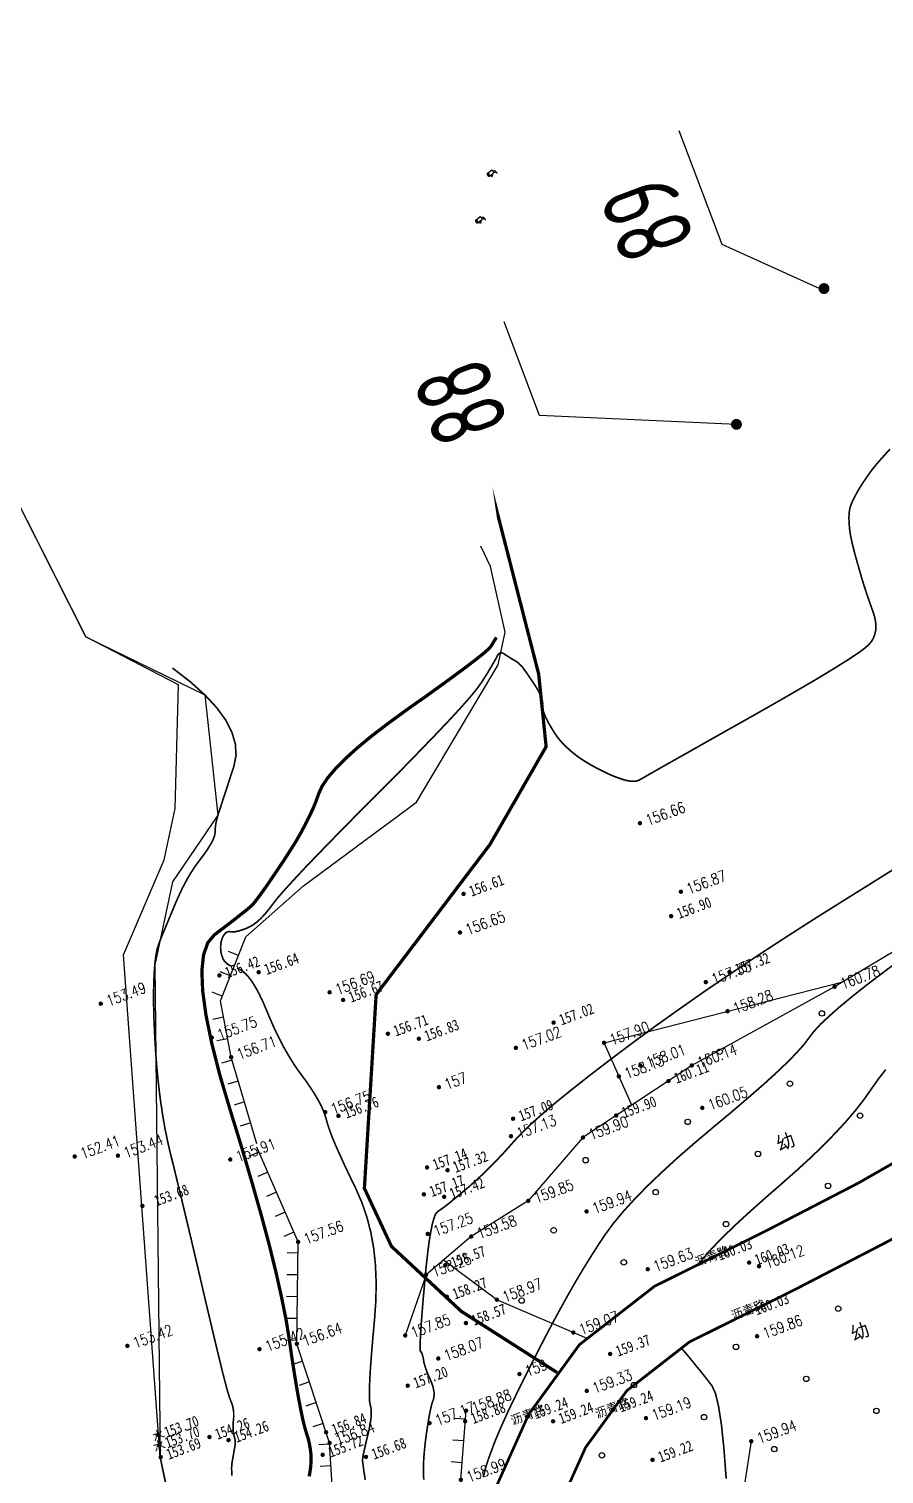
# Model space of a CAD drawing. Header units: millimetres. Extents: x -1471591 to 944464, y -468930 to 547002.
# Drawn here: x 452834 to 531241, y 183835 to 316274 of the extents above; entities that cross this region are included whole.
import ezdxf
from ezdxf.enums import TextEntityAlignment as Align

# ---------------------------------------------------------------- set-up
doc = ezdxf.new("R2010")
doc.units = ezdxf.units.MM
doc.header["$LTSCALE"] = 10
doc.linetypes.add('X3', pattern=[5, 4, -1])
for name, color, linetype in [('COMPONENT', 4, 'Continuous'), ('DGX', 252, 'Continuous'), ('DLSS', 252, 'Continuous'), ('DMTZ', 252, 'Continuous'), ('GCD', 252, 'Continuous'), ('SXSS', 8, 'Continuous'), ('ZBTZ', 252, 'Continuous'), ('坐标', 3, 'Continuous')]:
    doc.layers.add(name, color=color, linetype=linetype)
doc.styles.get("Standard").update_dxf_attribs({"font": 'simplex.shx', "width": 0.8, "bigfont": 'hztxt.shx'})
doc.styles.add('宋体', font='', dxfattribs={"height": 1.25, "bigfont": 'hztxt.shx'})
doc.styles.add('新汇字高7', font='tssdeng.shx', dxfattribs={"width": 0.7, "height": 1.25, "bigfont": 'hztxt.shx'})
doc.styles.get('宋体').set_extended_font_data('SimSun')
doc.linetypes.add('1161', pattern='A,0,[149,AAA.SHX,S=0.15,R=0,X=0,Y=0],-1.6', length=1.6)
doc.linetypes.add('X33', pattern='A,2,[150,symbolx.shx,S=1,R=0,X=0,Y=1],1e-11', length=2)
doc.linetypes.add('X34', pattern='A,2,[150,symbolx.shx,S=1,R=0,X=0,Y=0],1e-11', length=2)

# ---------------------------------------------------------------- blocks, each defined once
blk = doc.blocks.new('gc170')
at = {"linetype": 'Continuous'}
blk.add_circle((0, 0), 0.5, dxfattribs=at)
blk = doc.blocks.new('gcbj0612')
for p, q in [((-0.75, 0.26), (0.16, 0.53)), ((-0.57, -0.34), (0.34, -0.07))]:
    blk.add_line(p, q)
at = {"flags": 128}
for points in [[(-0.73, 0.26), (-0.77, 0.25), (-0.79, 0.23), (-0.81, 0.19), (-0.83, 0.15), (-0.84, 0.1), (-0.84, 0.05), (-0.84, -0.01), (-0.83, -0.07), (-0.81, -0.12), (-0.79, -0.18), (-0.77, -0.23), (-0.74, -0.27), (-0.7, -0.3), (-0.67, -0.33), (-0.63, -0.34), (-0.6, -0.34), (-0.57, -0.34), (-0.54, -0.32), (-0.51, -0.29), (-0.49, -0.25), (-0.48, -0.2), (-0.47, -0.15), (-0.47, -0.1), (-0.48, -0.04), (-0.49, 0.02), (-0.51, 0.07), (-0.54, 0.13), (-0.56, 0.17), (-0.6, 0.21), (-0.63, 0.24), (-0.67, 0.26), (-0.7, 0.27)], [(-0.71, 0.18), (-0.72, 0.17), (-0.75, 0.12), (-0.75, 0.04), (-0.74, -0.06), (-0.7, -0.15), (-0.66, -0.22), (-0.62, -0.25), (-0.6, -0.26), (-0.59, -0.24), (-0.57, -0.2), (-0.56, -0.12), (-0.58, -0.02), (-0.61, 0.08), (-0.66, 0.14), (-0.7, 0.17)]]:
    blk.add_lwpolyline(points, close=True, dxfattribs=at)
blk.add_lwpolyline([(0.3, -0.08), (0.33, -0.07), (0.36, -0.05), (0.38, -0.02), (0.4, 0.02), (0.41, 0.07), (0.42, 0.12), (0.41, 0.18), (0.41, 0.23), (0.39, 0.29), (0.37, 0.35), (0.35, 0.4), (0.32, 0.44), (0.28, 0.48), (0.25, 0.51), (0.21, 0.52), (0.18, 0.53), (0.15, 0.52)], dxfattribs=at)
at = {"extrusion": (0, 0, -1), "flags": 128}
blk.add_lwpolyline([(-0.4, 0.25), (-0.51, 0.28), (-0.61, 0.29), (-0.69, 0.27), (-0.77, 0.2), (-0.81, 0.09), (-0.82, -0.01), (-0.8, -0.06), (-0.76, -0.08), (-0.7, -0.09), (-0.64, -0.09), (-0.59, -0.07), (-0.57, -0.04), (-0.59, -0.01), (-0.63, 0.02), (-0.69, 0.03), (-0.75, 0.03), (-0.79, 0.02), (-0.84, -0.01), (-0.89, -0.1), (-0.91, -0.19), (-0.9, -0.29), (-0.87, -0.38)], dxfattribs=at)
blk.add_lwpolyline([(-0.09, -0.2), (-0.22, -0.54), (0.05, -0.54)], close=True)
blk = doc.blocks.new('GC200')
at = {"layer": 'GCD', "const_width": 0.2, "flags": 128}
blk.add_lwpolyline([(-0.1, 0, 1), (0.1, 0, 1)], format="xyb", close=True, dxfattribs=at)
blk = doc.blocks.new('地形')
at = {"color": 0}
for p, q in [((95.49, 225.96, 152.25), (97.73, 205.81, 152.25)), ((97.73, 205.81, 152.25), (106.08, 197.01, 152.25)), ((106.08, 197.01, 152.25), (103.35, 186.25, 152.25)), ((103.35, 186.25, 152.25), (97.31, 181.98, 152.25)), ((97.31, 181.98, 152.25), (93.12, 175.44, 152.25)), ((93.12, 175.44, 152.25), (77.78, 133.01, 152.25)), ((77.78, 133.01, 152.25), (73.46, 104.89, 152.25))]:
    blk.add_line(p, q, dxfattribs=at)
at = {"color": 0, "linetype": 'Continuous', "flags": 128}
for points, const_width in [([(99.68, 122.61), (99.89, 123.23), (100.12, 123.85), (100.39, 124.49), (100.7, 125.14), (101.03, 125.8), (101.37, 126.44), (101.69, 127.01), (101.97, 127.51), (102.23, 127.95), (102.46, 128.33), (102.67, 128.64), (102.84, 128.89), (103, 129.07), (103.12, 129.23), (103.23, 129.42), (103.32, 129.62), (103.39, 129.84), (103.43, 130.09), (103.46, 130.35), (103.47, 130.64), (103.46, 130.95), (103.44, 131.25), (103.42, 131.54), (103.42, 131.81), (103.42, 132.07), (103.43, 132.3), (103.45, 132.52), (103.47, 132.72), (103.51, 132.89), (103.54, 133.06), (103.56, 133.2), (103.57, 133.33), (103.58, 133.44), (103.58, 133.53), (103.56, 133.61), (103.55, 133.67), (103.52, 133.72), (103.53, 133.84), (103.63, 134.13), (103.82, 134.59), (104.09, 135.22), (104.45, 136.02), (104.9, 136.99), (105.43, 138.12), (106.06, 139.43), (106.69, 140.74), (107.27, 141.88), (107.78, 142.85), (108.24, 143.65), (108.63, 144.28), (108.97, 144.74), (109.24, 145.04), (109.46, 145.16), (109.67, 145.21), (109.94, 145.28), (110.26, 145.37), (110.65, 145.49), (111.09, 145.64), (111.58, 145.81), (112.14, 146), (112.75, 146.22), (113.4, 146.46), (114.06, 146.72), (114.74, 147.01), (115.43, 147.32), (116.14, 147.65), (116.87, 148), (117.6, 148.38), (118.36, 148.78), (119.23, 149.21), (120.31, 149.68), (121.62, 150.19), (123.14, 150.74), (124.88, 151.32), (126.84, 151.95), (129.01, 152.61), (131.41, 153.32), (133.95, 154.04), (136.6, 154.75), (139.34, 155.46), (142.17, 156.15), (145.1, 156.84), (148.13, 157.52), (151.25, 158.19), (154.47, 158.85), (157.53, 159.47), (160.18, 160.01)], 0.15), ([(104.17, 200.34), (105.24, 198.62), (106.08, 197.01), (106.69, 195.53), (107.07, 194.17), (107.21, 192.92), (107.13, 191.8), (106.82, 190.79), (106.27, 189.91), (105.64, 189.13), (105.09, 188.43), (104.6, 187.82), (104.18, 187.3), (103.84, 186.87), (103.56, 186.52), (103.35, 186.25), (103.22, 186.08), (103.12, 185.94), (103.03, 185.8), (102.93, 185.66), (102.85, 185.51), (102.77, 185.35), (102.69, 185.2), (102.62, 185.03), (102.55, 184.87), (102.46, 184.69), (102.32, 184.5), (102.13, 184.3), (101.9, 184.08), (101.62, 183.86), (101.3, 183.61), (100.93, 183.36), (100.51, 183.09), (100.07, 182.81), (99.63, 182.51), (99.2, 182.19), (98.77, 181.85), (98.35, 181.49), (97.93, 181.11), (97.52, 180.71), (97.11, 180.3), (96.71, 179.88), (96.32, 179.46), (95.94, 179.06), (95.57, 178.66), (95.21, 178.28), (94.86, 177.9), (94.52, 177.53), (94.19, 177.17), (93.85, 176.74), (93.49, 176.16), (93.12, 175.44), (92.72, 174.56), (92.3, 173.54), (91.85, 172.37), (91.39, 171.06), (90.91, 169.59), (90.44, 168.08), (90.01, 166.6), (89.63, 165.17), (89.29, 163.78), (89, 162.43), (88.75, 161.13), (88.55, 159.87), (88.39, 158.64), (88.25, 157.38), (88.08, 156), (87.9, 154.49), (87.7, 152.86), (87.48, 151.1), (87.24, 149.22), (86.98, 147.22), (86.7, 145.09), (86.44, 143.02), (86.21, 141.21), (86.02, 139.64), (85.86, 138.33), (85.75, 137.26), (85.67, 136.44), (85.64, 135.87), (85.64, 135.55), (85.65, 135.36), (85.64, 135.15), (85.62, 134.95), (85.58, 134.74), (85.53, 134.52), (85.45, 134.3), (85.37, 134.08), (85.26, 133.85), (85.15, 133.62), (85.06, 133.41), (84.98, 133.21), (84.92, 133.03), (84.87, 132.86), (84.83, 132.7), (84.81, 132.56), (84.8, 132.43), (84.79, 132.31), (84.78, 132.2), (84.76, 132.08), (84.73, 131.97), (84.69, 131.87), (84.66, 131.76), (84.61, 131.66), (84.56, 131.57), (84.49, 131.46), (84.42, 131.34), (84.33, 131.19), (84.23, 131.02), (84.12, 130.83), (83.99, 130.62), (83.86, 130.38), (83.71, 130.13), (83.54, 129.74), (83.34, 129.11)], 0.15), ([(132.96, 192.57), (132.92, 192.54), (132.87, 192.49), (132.8, 192.44), (132.72, 192.37), (132.61, 192.29), (132.5, 192.19), (132.36, 192.09), (132.21, 191.97), (131.93, 191.83), (131.4, 191.62), (130.61, 191.36), (129.59, 191.05), (128.31, 190.68), (126.78, 190.25), (125.01, 189.77), (122.98, 189.24), (120.94, 188.67), (119.12, 188.12), (117.5, 187.56), (116.11, 187.01), (114.93, 186.46), (113.96, 185.92), (113.21, 185.38), (112.67, 184.84), (112.22, 184.3), (111.71, 183.75), (111.14, 183.19), (110.52, 182.62), (109.85, 182.03), (109.12, 181.43), (108.33, 180.83), (107.5, 180.21), (106.67, 179.62), (105.94, 179.1), (105.29, 178.64), (104.73, 178.26), (104.26, 177.95), (103.87, 177.7), (103.58, 177.53), (103.37, 177.42), (103.16, 177.34), (102.86, 177.23), (102.47, 177.1), (101.99, 176.95), (101.43, 176.77), (100.78, 176.57), (100.04, 176.35), (99.21, 176.1), (98.38, 175.63), (97.63, 174.73), (96.97, 173.41), (96.39, 171.65), (95.9, 169.48), (95.49, 166.87), (95.16, 163.84), (94.92, 160.38), (94.71, 156.84), (94.47, 153.54), (94.22, 150.49), (93.95, 147.69), (93.65, 145.14), (93.33, 142.84), (93, 140.78), (92.64, 138.98), (92.29, 137.37), (91.99, 135.92), (91.73, 134.61), (91.52, 133.46), (91.35, 132.45), (91.22, 131.6), (91.14, 130.89), (91.1, 130.34), (91.08, 129.86), (91.02, 129.4), (90.94, 128.96), (90.84, 128.52), (90.71, 128.11), (90.55, 127.7), (90.37, 127.31), (90.16, 126.93), (89.95, 126.57)], 0.3), ([(94.65, 124.47), (94.75, 124.94), (94.83, 125.34), (94.91, 125.67), (94.97, 125.93), (95.01, 126.12), (95.05, 126.23), (95.09, 126.33), (95.16, 126.47), (95.27, 126.66), (95.41, 126.88), (95.59, 127.15), (95.79, 127.47), (96.03, 127.82), (96.3, 128.22), (96.58, 128.63), (96.81, 129.01), (97.01, 129.36), (97.18, 129.69), (97.31, 129.99), (97.4, 130.27), (97.46, 130.52), (97.48, 130.74), (97.54, 131.04), (97.69, 131.51), (97.94, 132.16), (98.28, 132.98), (98.72, 133.97), (99.26, 135.13), (99.89, 136.47), (100.62, 137.98), (101.34, 139.56), (101.94, 141.1), (102.44, 142.62), (102.82, 144.1), (103.08, 145.55), (103.23, 146.97), (103.27, 148.36), (103.2, 149.71), (103.08, 150.99), (102.98, 152.16), (102.91, 153.2), (102.85, 154.12), (102.82, 154.93), (102.82, 155.62), (102.84, 156.19), (102.88, 156.64), (102.91, 157.05), (102.91, 157.51), (102.88, 158.01), (102.81, 158.55), (102.71, 159.13), (102.58, 159.75), (102.42, 160.42), (102.22, 161.13), (102.01, 161.87), (101.83, 162.64), (101.68, 163.44), (101.54, 164.26), (101.44, 165.12), (101.35, 166), (101.3, 166.91), (101.26, 167.84), (101.22, 168.75), (101.15, 169.56), (101.05, 170.28), (100.92, 170.91), (100.76, 171.45), (100.56, 171.9), (100.33, 172.25), (100.07, 172.52)], 0.15)]:
    blk.add_lwpolyline(points, dxfattribs=dict(at, const_width=const_width))
at = {"layer": 'DGX', "color": 252, "linetype": 'Continuous', "const_width": 0.15, "flags": 128}
for points in [[(104.87, 120.89), (105.07, 121.2), (105.31, 121.55), (105.6, 121.93), (105.93, 122.34), (106.31, 122.78), (106.72, 123.26), (107.18, 123.77), (107.72, 124.34), (108.35, 124.99), (109.08, 125.72), (109.92, 126.53), (110.86, 127.42), (111.9, 128.39), (113.04, 129.44), (114.28, 130.57), (115.55, 131.71), (116.78, 132.78), (117.96, 133.79), (119.1, 134.74), (120.2, 135.62), (121.25, 136.43), (122.25, 137.18), (123.21, 137.87), (124.23, 138.53), (125.42, 139.21), (126.77, 139.9), (128.28, 140.61), (129.96, 141.33), (131.79, 142.07), (133.8, 142.82), (135.96, 143.59), (138.1, 144.34), (140.02, 145.04), (141.72, 145.68), (143.21, 146.28), (144.47, 146.82), (145.51, 147.32), (146.34, 147.76), (146.95, 148.15), (147.55, 148.53), (148.36, 148.94), (149.39, 149.37), (150.62, 149.84), (152.07, 150.34), (153.72, 150.87), (155.59, 151.43), (157.67, 152.02)], [(99.69, 172.83), (99.55, 172.96), (99.43, 173.1), (99.33, 173.25), (99.26, 173.41), (99.2, 173.59), (99.17, 173.78), (99.17, 173.98), (99.18, 174.18), (99.21, 174.4), (99.26, 174.59), (99.32, 174.78), (99.39, 174.96), (99.47, 175.13), (99.56, 175.29), (99.67, 175.43), (99.78, 175.57), (99.91, 175.69), (100.03, 175.78), (100.15, 175.85), (100.26, 175.9), (100.38, 175.92), (100.49, 175.92), (100.6, 175.89), (100.7, 175.84), (100.82, 175.78), (100.96, 175.73), (101.12, 175.69), (101.3, 175.66), (101.51, 175.64), (101.74, 175.63), (102, 175.62), (102.28, 175.63), (102.57, 175.66), (102.89, 175.72), (103.23, 175.82), (103.59, 175.96), (103.96, 176.13), (104.36, 176.34), (104.77, 176.58), (105.21, 176.86), (105.79, 177.22), (106.66, 177.69), (107.81, 178.28), (109.24, 178.99), (110.96, 179.81), (112.95, 180.75), (115.23, 181.81), (117.79, 182.98), (120.35, 184.15), (122.62, 185.22), (124.61, 186.17), (126.32, 187), (127.74, 187.72), (128.88, 188.33), (129.73, 188.83), (130.3, 189.22), (130.71, 189.53), (131.08, 189.81), (131.4, 190.07), (131.69, 190.3), (131.93, 190.5), (132.14, 190.67), (132.3, 190.81), (132.42, 190.92), (132.51, 191.01), (132.61, 191.07), (132.7, 191.1), (132.8, 191.1), (132.89, 191.08), (132.97, 191.03), (133.06, 190.95), (133.14, 190.85), (133.22, 190.73), (133.31, 190.62), (133.39, 190.51), (133.47, 190.4), (133.55, 190.3), (133.63, 190.19), (133.72, 190.09), (133.8, 189.99), (133.88, 189.89), (133.95, 189.79), (134.02, 189.68), (134.08, 189.56), (134.14, 189.43), (134.2, 189.3), (134.25, 189.17), (134.29, 189.03), (134.33, 188.87), (134.38, 188.69), (134.44, 188.49), (134.49, 188.26), (134.55, 188.01), (134.62, 187.74), (134.69, 187.45), (134.76, 187.13), (134.82, 186.82), (134.87, 186.52), (134.9, 186.25), (134.91, 186), (134.9, 185.78), (134.87, 185.57), (134.82, 185.39), (134.75, 185.24), (134.68, 185.07), (134.64, 184.85), (134.62, 184.58), (134.63, 184.26), (134.66, 183.9), (134.71, 183.48), (134.79, 183.02), (134.89, 182.5), (135.03, 181.96), (135.23, 181.41), (135.48, 180.86), (135.78, 180.29), (136.13, 179.72), (136.54, 179.14), (137.01, 178.55), (137.53, 177.96), (138.05, 177.4), (138.54, 176.92), (138.99, 176.53), (139.39, 176.21), (139.76, 175.97), (140.1, 175.81), (140.39, 175.73), (140.64, 175.73), (141.03, 175.79), (141.73, 175.91), (142.74, 176.07), (144.06, 176.28), (145.69, 176.53), (147.62, 176.84), (149.87, 177.19), (152.43, 177.59), (155, 178), (157.27, 178.38), (159.25, 178.72), (160.93, 179.04), (162.32, 179.32), (163.41, 179.57), (164.21, 179.79), (164.71, 179.98), (165.05, 180.17), (165.34, 180.41), (165.58, 180.7), (165.78, 181.02), (165.94, 181.4), (166.05, 181.81), (166.11, 182.28), (166.13, 182.78), (166.14, 183.33), (166.15, 183.91), (166.17, 184.54), (166.2, 185.2), (166.24, 185.9), (166.3, 186.64), (166.36, 187.42), (166.43, 188.23), (166.52, 189.03), (166.62, 189.76), (166.75, 190.42), (166.91, 191), (167.08, 191.51), (167.27, 191.95), (167.49, 192.32), (167.73, 192.62), (167.99, 192.88), (168.28, 193.15), (168.6, 193.43), (168.95, 193.71), (169.34, 194.01), (169.75, 194.3), (170.19, 194.61), (170.66, 194.92), (171.44, 195.37), (172.81, 196.08)], [(152.52, 142.96), (151.54, 142.36), (150.62, 141.73), (149.67, 141.08), (148.61, 140.43), (147.42, 139.77), (146.11, 139.11), (144.69, 138.44), (143.14, 137.77), (141.47, 137.1), (139.68, 136.42), (137.92, 135.76), (136.32, 135.14), (134.88, 134.56), (133.62, 134.02), (132.52, 133.52), (131.58, 133.06), (130.81, 132.64), (130.21, 132.26)], [(126.03, 125.61), (126.23, 125.07), (126.42, 124.54), (126.6, 124), (126.78, 123.47), (126.96, 122.94), (127.13, 122.42), (127.29, 121.9), (127.45, 121.38), (127.5, 120.63), (127.35, 119.42), (127, 117.73), (126.44, 115.58), (125.68, 112.97)]]:
    blk.add_lwpolyline(points, dxfattribs=at)
at = {"layer": 'DLSS', "linetype": 'X3', "elevation": 294.44}
blk.add_lwpolyline([(137.98, 208.06, 0.00000214, 0.00000214, 0), (137.15, 204.2, 0.3, 0.3, 0), (135.42, 188.06, 0.3, 0.3, 0), (133.73, 181.59, 0.3, 0.3, 0), (125.74, 174.98, 0.3, 0.3, 0), (111.17, 165.77, 0.3, 0.3, 0), (103.94, 149.52, 0.3, 0.3, 0), (104.4, 143.67, 0.3, 0.3, 0), (108.31, 135.85, 0.3, 0.3, 0), (114.57, 127.52, 0.3, 0.3, 0)], format="xyseb", dxfattribs=at)
at = {"layer": 'DLSS', "linetype": 'Continuous', "lineweight": 25, "const_width": 0.25, "flags": 128}
for points in [[(105.51, 119.5), (110.78, 124.83), (117.38, 129.19), (125.7, 131.79), (137.01, 132.96), (146.58, 134.11), (156.43, 135.72), (166.19, 137.96), (177, 141.32)], [(110.58, 116.1), (114.61, 120.17), (119.98, 123.72), (126.91, 125.89), (137.67, 127), (147.42, 128.17), (157.59, 129.83), (167.74, 132.17), (175.5, 134.54)]]:
    blk.add_lwpolyline(points, dxfattribs=at)
at = {"layer": 'DLSS', "linetype": 'Continuous', "const_width": 0.125, "flags": 128}
for points in [[(105.51, 119.5), (110.78, 124.83), (117.38, 129.19), (125.7, 131.79), (137.01, 132.96), (146.58, 134.11), (156.43, 135.72), (166.19, 137.96), (177, 141.32)], [(110.58, 116.1), (114.61, 120.17), (119.98, 123.72), (126.91, 125.89), (137.67, 127), (147.42, 128.17), (157.59, 129.83), (167.74, 132.17), (175.5, 134.54)]]:
    blk.add_lwpolyline(points, dxfattribs=at)
at = {"layer": 'DMTZ', "linetype": 'Continuous', "elevation": 152.25, "flags": 128}
for points in [[(96.14, 156.79), (96.71, 165.06), (97.6, 170.23), (101.84, 174.9), (108.42, 177.45), (120.83, 180.99), (132.23, 190.15), (133.9, 192.72), (134.72, 198.83), (134.55, 200.89)], [(100.6, 173.54), (99.86, 174.21)], [(99.26, 172.05), (98.52, 172.73)], [(97.91, 170.57), (97.17, 171.25)], [(97.34, 168.72), (96.36, 168.89)], [(97, 166.74), (96.01, 166.91)], [(96.69, 164.77), (95.69, 164.84)], [(96.55, 162.77), (95.56, 162.84)], [(96.42, 160.78), (95.42, 160.85)], [(96.28, 158.78), (95.28, 158.85)], [(96.05, 156.01), (95.05, 155.96)], [(96.16, 154.02), (95.16, 153.96)], [(96.26, 152.02), (95.27, 151.97)], [(96.37, 150.02), (95.37, 149.97)], [(96.48, 148.02), (95.48, 147.97)], [(96.16, 146.1), (95.23, 146.46)], [(95.43, 144.23), (94.5, 144.6)], [(94.71, 142.37), (93.77, 142.73)], [(93.98, 140.51), (93.05, 140.87)], [(93.25, 138.64), (92.32, 139)], [(93.08, 136.66), (92.08, 136.7)], [(93, 134.67), (92, 134.7)], [(92.93, 132.67), (91.93, 132.7)], [(92.85, 130.67), (91.85, 130.71)], [(92.75, 128.67), (91.79, 128.97)], [(92.16, 126.76), (91.21, 127.05)], [(105.2, 126.46), (104.29, 126.88)], [(104.36, 124.64), (103.45, 125.06)], [(103.52, 122.83), (102.61, 123.25)]]:
    blk.add_lwpolyline(points, dxfattribs=at)
at = {"layer": 'DMTZ', "linetype": 'X34', "elevation": 152.25, "flags": 128}
blk.add_lwpolyline([(181.01, 159.36), (176.59, 160.15), (164.94, 155.43), (159.36, 153.26), (150.79, 151.71), (136, 149.55), (124.34, 146.86), (117.61, 143.18), (111.57, 141.95), (106.46, 140.12), (102.72, 135.58)], dxfattribs=at)
at = {"layer": 'DMTZ', "linetype": 'Continuous', "flags": 128}
for points in [[(71.98, 1.51), (69.83, 3.91), (64.86, 15.12), (63.04, 21.33), (63.35, 28.81), (68.78, 36.2), (76.76, 44.87), (81.72, 50.19), (83.53, 61.63), (83.75, 66.7), (81.66, 77.82), (83.22, 92.71), (86.02, 110.07), (90.23, 120.42), (92.78, 128.78), (93.14, 138.35), (96.53, 147.05), (96.02, 156.51)], [(96.85, -15.51), (90.64, -7.71), (90.19, 1.03), (83.54, 11.33), (79.63, 15.46), (84.6, 27.31), (89.55, 40.63), (92.24, 45.42), (97.08, 48.86), (99.4, 55.85), (97.37, 63.71), (93.62, 66.84), (90.83, 74.05), (91.14, 82.51), (92.21, 88.95), (96.51, 100.67), (102.86, 121.4), (105.53, 127.17)]]:
    blk.add_lwpolyline(points, dxfattribs=at)
at = {"layer": 'DMTZ', "linetype": 'X33', "elevation": 152.25, "flags": 128}
blk.add_lwpolyline([(129.56, 148.06), (129.19, 154.31), (151.66, 151.87)], dxfattribs=at)
at = {"layer": 'DMTZ', "linetype": 'X34', "flags": 128}
blk.add_lwpolyline([(129.04, 115.38), (125.15, 108.47), (120.78, 93), (115.97, 76.08), (114.82, 69.29)], dxfattribs=at)
at = {"layer": 'SXSS', "linetype": 'Continuous', "elevation": 152.25, "flags": 128}
blk.add_lwpolyline([(48.34, 18.78), (51.02, 41.08), (55.7, 43.16), (64.43, 45.67), (69.86, 57.15), (72.27, 93.4), (73.46, 104.89), (77.78, 133.01), (90.76, 177.29), (97.31, 184.14), (99.88, 188.2), (104.15, 198.69), (97.73, 205.81), (95.49, 225.96), (90.73, 240.37), (88.17, 256.39), (83.94, 261.93), (71.66, 267.64), (68.03, 276.4)], dxfattribs=at)
at = {"layer": 'ZBTZ', "linetype": '1161', "elevation": 152.25}
blk.add_lwpolyline([(118.26, 129.47), (111.74, 135.7), (108.42, 140.82)], dxfattribs=at)
at = {"layer": '坐标', "color": 3, "elevation": 152.25}
for points in [[(172.04, 211.98), (164.97, 219.05), (164.93, 230.16)], [(160.42, 203.14), (143.8, 210.21), (143.77, 219.39)]]:
    blk.add_lwpolyline(points, dxfattribs=at)
at = {"layer": '坐标', "color": 3, "const_width": 0.5, "elevation": 152.25}
for points in [[(172.05, 211.98, 1), (172.55, 211.98, 1)], [(160.67, 203.14, -1), (160.17, 203.14, -1)]]:
    blk.add_lwpolyline(points, format="xyb", close=True, dxfattribs=at)
at = {"layer": 'COMPONENT', "linetype": 'Continuous', "xscale": 0.5, "yscale": 0.5}
for p in [(147.46, 232.55, 312.85), (144.97, 228.92, 312.59)]:
    blk.add_blockref('gcbj0612', p, dxfattribs=at)
at = {"layer": 'GCD'}
ref = blk.add_blockref('GC200', (87.23, 173.84, 305.74), dxfattribs=at)
ref.add_attrib('height', '153.49', dxfattribs={"height": 1, "width": 0.8}).set_placement((87.83, 173.84, 305.74), align=Align.MIDDLE_LEFT)
at = {"layer": 'GCD', "linetype": 'Continuous'}
ref = blk.add_blockref('GC200', (98.33, 172.45, 308.67), dxfattribs=at)
ref.add_attrib('height', '156.42', dxfattribs={"linetype": 'Continuous', "height": 1, "style": '宋体', "width": 0.8}).set_placement((98.93, 172.45, 308.67), align=Align.MIDDLE_LEFT)
at = {"layer": 'GCD'}
ref = blk.add_blockref('GC200', (139.33, 172.01, 308.91), dxfattribs=at)
ref.add_attrib('height', '156.66', dxfattribs={"height": 1, "width": 0.8}).set_placement((139.93, 172.01, 308.91), align=Align.MIDDLE_LEFT)
at = {"layer": 'GCD', "linetype": 'Continuous'}
ref = blk.add_blockref('GC200', (101.8, 171.46, 308.89), dxfattribs=at)
ref.add_attrib('height', '156.64', dxfattribs={"linetype": 'Continuous', "height": 1, "style": '宋体', "width": 0.8}).set_placement((102.4, 171.46, 308.89), align=Align.MIDDLE_LEFT)
ref = blk.add_blockref('GC200', (121.91, 171.6, 308.86), dxfattribs=at)
ref.add_attrib('height', '156.61', dxfattribs={"linetype": 'Continuous', "height": 1, "style": '宋体', "width": 0.8}).set_placement((122.51, 171.6, 308.86), align=Align.MIDDLE_LEFT)
at = {"layer": 'GCD'}
ref = blk.add_blockref('GC200', (120.36, 168.41, 308.9), dxfattribs=at)
ref.add_attrib('height', '156.65', dxfattribs={"height": 1, "width": 0.8}).set_placement((120.96, 168.41, 308.9), align=Align.MIDDLE_LEFT)
ref = blk.add_blockref('GC200', (95.67, 167.36, 308), dxfattribs=at)
ref.add_attrib('height', '155.75', dxfattribs={"height": 1, "width": 0.8}).set_placement((96.27, 167.36, 308), align=Align.MIDDLE_LEFT)
ref = blk.add_blockref('GC200', (107.25, 167.46, 308.94), dxfattribs=at)
ref.add_attrib('height', '156.69', dxfattribs={"height": 1, "width": 0.8}).set_placement((107.85, 167.46, 308.94), align=Align.MIDDLE_LEFT)
ref = blk.add_blockref('GC200', (96.71, 165.06, 308.96), dxfattribs=at)
ref.add_attrib('height', '156.71', dxfattribs={"height": 1, "width": 0.8}).set_placement((97.31, 165.06, 308.96), align=Align.MIDDLE_LEFT)
at = {"layer": 'GCD', "linetype": 'Continuous'}
ref = blk.add_blockref('GC200', (108.16, 166.37, 308.92), dxfattribs=at)
ref.add_attrib('height', '156.67', dxfattribs={"linetype": 'Continuous', "height": 1, "style": '宋体', "width": 0.8}).set_placement((108.76, 166.37, 308.92), align=Align.MIDDLE_LEFT)
at = {"layer": 'GCD'}
ref = blk.add_blockref('GC200', (140.64, 164.81, 309.12), dxfattribs=at)
ref.add_attrib('height', '156.87', dxfattribs={"height": 1, "width": 0.8}).set_placement((141.24, 164.81, 309.12), align=Align.MIDDLE_LEFT)
at = {"layer": 'GCD', "linetype": 'Continuous'}
ref = blk.add_blockref('GC200', (139.02, 163.02, 309.15), dxfattribs=at)
ref.add_attrib('height', '156.90', dxfattribs={"linetype": 'Continuous', "height": 1, "style": '宋体', "width": 0.8}).set_placement((139.62, 163.02, 309.15), align=Align.MIDDLE_LEFT)
at = {"layer": 'GCD'}
ref = blk.add_blockref('GC200', (80.09, 161.56, 304.66), dxfattribs=at)
ref.add_attrib('height', '152.41', dxfattribs={"height": 1, "width": 0.8}).set_placement((80.69, 161.56, 304.66), align=Align.MIDDLE_LEFT)
at = {"layer": 'GCD', "linetype": 'Continuous'}
ref = blk.add_blockref('GC200', (110.92, 162.03, 308.96), dxfattribs=at)
ref.add_attrib('height', '156.71', dxfattribs={"linetype": 'Continuous', "height": 1, "style": '宋体', "width": 0.8}).set_placement((111.52, 162.03, 308.96), align=Align.MIDDLE_LEFT)
at = {"layer": 'GCD'}
ref = blk.add_blockref('GC200', (83.83, 160.24, 305.69), dxfattribs=at)
ref.add_attrib('height', '153.44', dxfattribs={"height": 1, "width": 0.8}).set_placement((84.43, 160.24, 305.69), align=Align.MIDDLE_LEFT)
at = {"layer": 'GCD', "linetype": 'Continuous'}
ref = blk.add_blockref('GC200', (113.42, 160.61, 309.08), dxfattribs=at)
ref.add_attrib('height', '156.83', dxfattribs={"linetype": 'Continuous', "height": 1, "style": '宋体', "width": 0.8}).set_placement((114.02, 160.61, 309.08), align=Align.MIDDLE_LEFT)
at = {"layer": 'GCD'}
ref = blk.add_blockref('GC200', (103.03, 157.32, 309), dxfattribs=at)
ref.add_attrib('height', '156.75', dxfattribs={"height": 1, "width": 0.8}).set_placement((103.63, 157.32, 309), align=Align.MIDDLE_LEFT)
at = {"layer": 'GCD', "linetype": 'Continuous'}
ref = blk.add_blockref('GC200', (125.51, 157.66, 309.27), dxfattribs=at)
ref.add_attrib('height', '157.02', dxfattribs={"linetype": 'Continuous', "height": 1, "style": '宋体', "width": 0.8}).set_placement((126.11, 157.66, 309.27), align=Align.MIDDLE_LEFT)
at = {"layer": 'GCD'}
ref = blk.add_blockref('GC200', (93.35, 156.3, 308.15), dxfattribs=at)
ref.add_attrib('height', '155.91', dxfattribs={"height": 1, "width": 0.8}).set_placement((93.95, 156.3, 308.15), align=Align.MIDDLE_LEFT)
at = {"layer": 'GCD', "linetype": 'Continuous'}
ref = blk.add_blockref('GC200', (104.04, 156.57, 309.01), dxfattribs=at)
ref.add_attrib('height', '156.76', dxfattribs={"linetype": 'Continuous', "height": 1, "style": '宋体', "width": 0.8}).set_placement((104.64, 156.57, 309.01), align=Align.MIDDLE_LEFT)
at = {"layer": 'GCD'}
ref = blk.add_blockref('GC200', (113.59, 155.81, 309.25), dxfattribs=at)
ref.add_attrib('height', '157', dxfattribs={"height": 1, "width": 0.8}).set_placement((114.19, 155.81, 309.25), align=Align.MIDDLE_LEFT)
ref = blk.add_blockref('GC200', (121.46, 156.71, 309.27), dxfattribs=at)
ref.add_attrib('height', '157.02', dxfattribs={"height": 1, "width": 0.8}).set_placement((122.06, 156.71, 309.27), align=Align.MIDDLE_LEFT)
ref = blk.add_blockref('GC200', (139.88, 156.25, 309.6), dxfattribs=at)
ref.add_attrib('height', '157.35', dxfattribs={"height": 1, "width": 0.8}).set_placement((140.48, 156.25, 309.6), align=Align.MIDDLE_LEFT)
at = {"layer": 'GCD', "linetype": 'Continuous'}
ref = blk.add_blockref('GC200', (142.24, 156.36, 309.57), dxfattribs=at)
ref.add_attrib('height', '157.32', dxfattribs={"linetype": 'Continuous', "height": 1, "style": '宋体', "width": 0.8}).set_placement((142.84, 156.36, 309.57), align=Align.MIDDLE_LEFT)
ref = blk.add_blockref('GC200', (84.31, 155.14, 305.92), dxfattribs=at)
ref.add_attrib('height', '153.68', dxfattribs={"linetype": 'Continuous', "height": 1, "style": '宋体', "width": 0.8}).set_placement((85.51, 155.14, 305.92), align=Align.MIDDLE_LEFT)
at = {"layer": 'GCD'}
ref = blk.add_blockref('GC200', (129.19, 154.31, 310.15), dxfattribs=at)
ref.add_attrib('height', '157.90', dxfattribs={"height": 1, "width": 0.8}).set_placement((129.79, 154.31, 310.15), align=Align.MIDDLE_LEFT)
ref = blk.add_blockref('GC200', (140.81, 153.05, 310.53), dxfattribs=at)
ref.add_attrib('height', '158.28', dxfattribs={"height": 1, "width": 0.8}).set_placement((141.41, 153.05, 310.53), align=Align.MIDDLE_LEFT)
at = {"layer": 'GCD', "linetype": 'Continuous'}
ref = blk.add_blockref('GC200', (118.94, 150.72, 309.34), dxfattribs=at)
ref.add_attrib('height', '157.09', dxfattribs={"linetype": 'Continuous', "height": 1, "style": '宋体', "width": 0.8}).set_placement((119.54, 150.72, 309.34), align=Align.MIDDLE_LEFT)
at = {"layer": 'GCD'}
ref = blk.add_blockref('GC200', (129.39, 150.95, 310.38), dxfattribs=at)
ref.add_attrib('height', '158.13', dxfattribs={"height": 1, "width": 0.8}).set_placement((129.99, 150.95, 310.38), align=Align.MIDDLE_LEFT)
ref = blk.add_blockref('GC200', (131.58, 151.2, 310.26), dxfattribs=at)
ref.add_attrib('height', '158.01', dxfattribs={"height": 1, "width": 0.8}).set_placement((132.18, 151.2, 310.26), align=Align.MIDDLE_LEFT)
ref = blk.add_blockref('GC200', (150.79, 151.71, 313.03), dxfattribs=at)
ref.add_attrib('height', '160.78', dxfattribs={"height": 1, "width": 0.8}).set_placement((151.39, 151.71, 313.03), align=Align.MIDDLE_LEFT)
at = {"layer": 'GCD', "linetype": 'Continuous'}
ref = blk.add_blockref('GC200', (109.99, 149.3, 309.39), dxfattribs=at)
ref.add_attrib('height', '157.14', dxfattribs={"linetype": 'Continuous', "height": 1, "style": '宋体', "width": 0.8}).set_placement((110.59, 149.3, 309.39), align=Align.MIDDLE_LEFT)
at = {"layer": 'GCD'}
ref = blk.add_blockref('GC200', (118.2, 149.28, 309.38), dxfattribs=at)
ref.add_attrib('height', '157.13', dxfattribs={"height": 1, "width": 0.8}).set_placement((118.8, 149.28, 309.38), align=Align.MIDDLE_LEFT)
ref = blk.add_blockref('GC200', (136, 149.55, 312.39), dxfattribs=at)
ref.add_attrib('height', '160.14', dxfattribs={"height": 1, "width": 0.8}).set_placement((136.6, 149.55, 312.39), align=Align.MIDDLE_LEFT)
at = {"layer": 'GCD', "linetype": 'Continuous'}
ref = blk.add_blockref('GC200', (111.66, 148.4, 309.57), dxfattribs=at)
ref.add_attrib('height', '157.32', dxfattribs={"linetype": 'Continuous', "height": 1, "style": '宋体', "width": 0.8}).set_placement((112.26, 148.4, 309.57), align=Align.MIDDLE_LEFT)
ref = blk.add_blockref('GC200', (133.5, 148.96, 312.36), dxfattribs=at)
ref.add_attrib('height', '160.11', dxfattribs={"linetype": 'Continuous', "height": 1, "style": '宋体', "width": 0.8}).set_placement((134.1, 148.96, 312.36), align=Align.MIDDLE_LEFT)
at = {"layer": 'GCD'}
ref = blk.add_blockref('GC200', (96.53, 147.05, 309.81), dxfattribs=at)
ref.add_attrib('height', '157.56', dxfattribs={"height": 1, "width": 0.8}).set_placement((97.13, 147.05, 309.81), align=Align.MIDDLE_LEFT)
at = {"layer": 'GCD', "linetype": 'Continuous'}
ref = blk.add_blockref('GC200', (108.86, 147.09, 309.42), dxfattribs=at)
ref.add_attrib('height', '157.17', dxfattribs={"linetype": 'Continuous', "height": 1, "style": '宋体', "width": 0.8}).set_placement((109.46, 147.09, 309.42), align=Align.MIDDLE_LEFT)
at = {"layer": 'GCD'}
ref = blk.add_blockref('GC200', (124.34, 146.86, 312.15), dxfattribs=at)
ref.add_attrib('height', '159.90', dxfattribs={"height": 1, "width": 0.8}).set_placement((124.94, 146.86, 312.15), align=Align.MIDDLE_LEFT)
at = {"layer": 'GCD', "linetype": 'Continuous'}
ref = blk.add_blockref('GC200', (127.9, 147.68, 312.15), dxfattribs=at)
ref.add_attrib('height', '159.90', dxfattribs={"linetype": 'Continuous', "height": 1, "style": '宋体', "width": 0.8}).set_placement((128.5, 147.68, 312.15), align=Align.MIDDLE_LEFT)
ref = blk.add_blockref('GC200', (110.52, 146.23, 309.67), dxfattribs=at)
ref.add_attrib('height', '157.42', dxfattribs={"linetype": 'Continuous', "height": 1, "style": '宋体', "width": 0.8}).set_placement((111.12, 146.23, 309.67), align=Align.MIDDLE_LEFT)
at = {"layer": 'GCD'}
ref = blk.add_blockref('GC200', (135.54, 145.57, 312.3), dxfattribs=at)
ref.add_attrib('height', '160.05', dxfattribs={"height": 1, "width": 0.8}).set_placement((136.14, 145.57, 312.3), align=Align.MIDDLE_LEFT)
ref = blk.add_blockref('GC200', (78.53, 143.61, 305.67), dxfattribs=at)
ref.add_attrib('height', '153.42', dxfattribs={"height": 1, "width": 0.8}).set_placement((79.13, 143.61, 305.67), align=Align.MIDDLE_LEFT)
ref = blk.add_blockref('GC200', (107.91, 143.57, 309.5), dxfattribs=at)
ref.add_attrib('height', '157.25', dxfattribs={"height": 1, "width": 0.8}).set_placement((108.51, 143.57, 309.5), align=Align.MIDDLE_LEFT)
ref = blk.add_blockref('GC200', (117.61, 143.18, 312.1), dxfattribs=at)
ref.add_attrib('height', '159.85', dxfattribs={"height": 1, "width": 0.8}).set_placement((118.21, 143.18, 312.1), align=Align.MIDDLE_LEFT)
ref = blk.add_blockref('GC200', (111.57, 141.95, 311.83), dxfattribs=at)
ref.add_attrib('height', '159.58', dxfattribs={"height": 1, "width": 0.8}).set_placement((112.17, 141.95, 311.83), align=Align.MIDDLE_LEFT)
ref = blk.add_blockref('GC200', (106.46, 140.12, 310.5), dxfattribs=at)
ref.add_attrib('height', '158.25', dxfattribs={"height": 1, "width": 0.8}).set_placement((107.06, 140.12, 310.5), align=Align.MIDDLE_LEFT)
at = {"layer": 'GCD', "linetype": 'Continuous'}
ref = blk.add_blockref('GC200', (108.42, 140.32, 310.82), dxfattribs=at)
ref.add_attrib('height', '158.57', dxfattribs={"linetype": 'Continuous', "height": 1, "style": '宋体', "width": 0.8}).set_placement((109.02, 140.32, 310.82), align=Align.MIDDLE_LEFT)
at = {"layer": 'GCD'}
ref = blk.add_blockref('GC200', (122.28, 140.4, 312.19), dxfattribs=at)
ref.add_attrib('height', '159.94', dxfattribs={"height": 1, "width": 0.8}).set_placement((122.88, 140.4, 312.19), align=Align.MIDDLE_LEFT)
ref = blk.add_blockref('GC200', (89.77, 139.08, 307.67), dxfattribs=at)
ref.add_attrib('height', '155.42', dxfattribs={"height": 1, "width": 0.8}).set_placement((90.37, 139.08, 307.67), align=Align.MIDDLE_LEFT)
ref = blk.add_blockref('GC200', (93.14, 138.35, 308.88), dxfattribs=at)
ref.add_attrib('height', '156.64', dxfattribs={"height": 1, "width": 0.8}).set_placement((93.74, 138.35, 308.88), align=Align.MIDDLE_LEFT)
at = {"layer": 'GCD', "linetype": 'Continuous'}
ref = blk.add_blockref('GC200', (107.54, 137.56, 310.52), dxfattribs=at)
ref.add_attrib('height', '158.27', dxfattribs={"linetype": 'Continuous', "height": 1, "style": '宋体', "width": 0.8}).set_placement((108.14, 137.56, 310.52), align=Align.MIDDLE_LEFT)
ref = blk.add_blockref('GC200', (78.35, 134.96, 305.95), dxfattribs=at)
ref.add_attrib('height', '153.70', dxfattribs={"linetype": 'Continuous', "height": 1, "style": '宋体', "width": 0.8}).set_placement((78.95, 134.96, 305.95), align=Align.MIDDLE_LEFT)
at = {"layer": 'GCD'}
ref = blk.add_blockref('GC200', (102.72, 135.58, 310.1), dxfattribs=at)
ref.add_attrib('height', '157.85', dxfattribs={"height": 1, "width": 0.8}).set_placement((103.32, 135.58, 310.1), align=Align.MIDDLE_LEFT)
at = {"layer": 'GCD', "linetype": 'Continuous'}
ref = blk.add_blockref('GC200', (108.33, 134.69, 310.82), dxfattribs=at)
ref.add_attrib('height', '158.57', dxfattribs={"linetype": 'Continuous', "height": 1, "style": '宋体', "width": 0.8}).set_placement((108.93, 134.69, 310.82), align=Align.MIDDLE_LEFT)
at = {"layer": 'GCD'}
ref = blk.add_blockref('GC200', (111.74, 135.7, 311.21), dxfattribs=at)
ref.add_attrib('height', '158.97', dxfattribs={"height": 1, "width": 0.8}).set_placement((112.34, 135.7, 311.21), align=Align.MIDDLE_LEFT)
at = {"layer": 'GCD', "linetype": 'Continuous'}
ref = blk.add_blockref('GC200', (78.08, 134.03, 305.95), dxfattribs=at)
ref.add_attrib('height', '153.70', dxfattribs={"linetype": 'Continuous', "height": 1, "style": '宋体', "width": 0.8}).set_placement((78.68, 134.03, 305.95), align=Align.MIDDLE_LEFT)
at = {"layer": 'GCD'}
ref = blk.add_blockref('GC200', (125.67, 133.47, 311.88), dxfattribs=at)
ref.add_attrib('height', '159.63', dxfattribs={"height": 1, "width": 0.8}).set_placement((126.27, 133.47, 311.88), align=Align.MIDDLE_LEFT)
at = {"layer": 'GCD', "linetype": 'Continuous'}
ref = blk.add_blockref('GC200', (77.82, 133, 305.94), dxfattribs=at)
ref.add_attrib('height', '153.69', dxfattribs={"linetype": 'Continuous', "height": 1, "style": '宋体', "width": 0.8}).set_placement((78.42, 133, 305.94), align=Align.MIDDLE_LEFT)
ref = blk.add_blockref('GC200', (82.65, 133.15, 306.51), dxfattribs=at)
ref.add_attrib('height', '154.26', dxfattribs={"linetype": 'Continuous', "height": 1, "style": '宋体', "width": 0.8}).set_placement((83.25, 133.15, 306.51), align=Align.MIDDLE_LEFT)
ref = blk.add_blockref('GC200', (84.19, 132.28, 306.51), dxfattribs=at)
ref.add_attrib('height', '154.26', dxfattribs={"linetype": 'Continuous', "height": 1, "style": '宋体', "width": 0.8}).set_placement((84.79, 132.28, 306.51), align=Align.MIDDLE_LEFT)
at = {"layer": 'GCD'}
ref = blk.add_blockref('GC200', (104.82, 132.54, 310.32), dxfattribs=at)
ref.add_attrib('height', '158.07', dxfattribs={"height": 1, "width": 0.8}).set_placement((105.42, 132.54, 310.32), align=Align.MIDDLE_LEFT)
at = {"layer": 'GCD', "linetype": 'Continuous'}
ref = blk.add_blockref('GC200', (131.55, 132.39, 312.28), dxfattribs=at)
ref.add_attrib('height', '160.03', dxfattribs={"linetype": 'Continuous', "height": 1, "style": '宋体', "width": 0.8}).set_placement((132.15, 132.39, 312.28), align=Align.MIDDLE_LEFT)
ref = blk.add_blockref('GC200', (101.32, 131.19, 309.45), dxfattribs=at)
ref.add_attrib('height', '157.20', dxfattribs={"linetype": 'Continuous', "height": 1, "style": '宋体', "width": 0.8}).set_placement((101.92, 131.19, 309.45), align=Align.MIDDLE_LEFT)
ref = blk.add_blockref('GC200', (134.59, 130.78, 312.28), dxfattribs=at)
ref.add_attrib('height', '160.03', dxfattribs={"linetype": 'Continuous', "height": 1, "style": '宋体', "width": 0.8}).set_placement((135.19, 130.78, 312.28), align=Align.MIDDLE_LEFT)
ref = blk.add_blockref('GC200', (92.82, 129.81, 309.09), dxfattribs=at)
ref.add_attrib('height', '156.84', dxfattribs={"linetype": 'Continuous', "height": 1, "style": '宋体', "width": 0.8}).set_placement((93.42, 129.81, 309.09), align=Align.MIDDLE_LEFT)
at = {"layer": 'GCD'}
ref = blk.add_blockref('GC200', (117.25, 130.43, 311.32), dxfattribs=at)
ref.add_attrib('height', '159.07', dxfattribs={"height": 1, "width": 0.8}).set_placement((117.85, 130.43, 311.32), align=Align.MIDDLE_LEFT)
ref = blk.add_blockref('GC200', (135.32, 130.15, 312.37), dxfattribs=at)
ref.add_attrib('height', '160.12', dxfattribs={"height": 1, "width": 0.8}).set_placement((135.92, 130.15, 312.37), align=Align.MIDDLE_LEFT)
at = {"layer": 'GCD', "linetype": 'Continuous'}
ref = blk.add_blockref('GC200', (91.8, 127.99, 307.97), dxfattribs=at)
ref.add_attrib('height', '155.72', dxfattribs={"linetype": 'Continuous', "height": 1, "style": '宋体', "width": 0.8}).set_placement((92.4, 127.99, 307.97), align=Align.MIDDLE_LEFT)
at = {"layer": 'GCD'}
ref = blk.add_blockref('GC200', (92.78, 128.78, 309.09), dxfattribs=at)
ref.add_attrib('height', '156.84', dxfattribs={"height": 1, "width": 0.8}).set_placement((93.38, 128.78, 309.09), align=Align.MIDDLE_LEFT)
ref = blk.add_blockref('GC200', (111.29, 128.6, 311.25), dxfattribs=at)
ref.add_attrib('height', '159', dxfattribs={"height": 1, "width": 0.8}).set_placement((111.89, 128.6, 311.25), align=Align.MIDDLE_LEFT)
ref = blk.add_blockref('GC200', (102, 127.28, 309.42), dxfattribs=at)
ref.add_attrib('height', '157.17', dxfattribs={"height": 1, "width": 0.8}).set_placement((102.6, 127.28, 309.42), align=Align.MIDDLE_LEFT)
ref = blk.add_blockref('GC200', (105.53, 127.17, 311.13), dxfattribs=at)
ref.add_attrib('height', '158.88', dxfattribs={"height": 1, "width": 0.8}).set_placement((106.13, 127.17, 311.13), align=Align.MIDDLE_LEFT)
at = {"layer": 'GCD', "linetype": 'Continuous'}
ref = blk.add_blockref('GC200', (119.72, 127.41, 311.62), dxfattribs=at)
ref.add_attrib('height', '159.37', dxfattribs={"linetype": 'Continuous', "height": 1, "style": '宋体', "width": 0.8}).set_placement((120.32, 127.41, 311.62), align=Align.MIDDLE_LEFT)
ref = blk.add_blockref('GC200', (95.45, 126.41, 308.93), dxfattribs=at)
ref.add_attrib('height', '156.68', dxfattribs={"linetype": 'Continuous', "height": 1, "style": '宋体', "width": 0.8}).set_placement((96.05, 126.41, 308.93), align=Align.MIDDLE_LEFT)
ref = blk.add_blockref('GC200', (105.12, 126.28, 311.13), dxfattribs=at)
ref.add_attrib('height', '158.88', dxfattribs={"linetype": 'Continuous', "height": 1, "style": '宋体', "width": 0.8}).set_placement((105.72, 126.28, 311.13), align=Align.MIDDLE_LEFT)
ref = blk.add_blockref('GC200', (132.96, 126.51, 312.28), dxfattribs=at)
ref.add_attrib('height', '160.03', dxfattribs={"linetype": 'Continuous', "height": 1, "style": '宋体', "width": 0.8}).set_placement((133.56, 126.51, 312.28), align=Align.MIDDLE_LEFT)
ref = blk.add_blockref('GC200', (110.65, 124.69, 311.49), dxfattribs=at)
ref.add_attrib('height', '159.24', dxfattribs={"linetype": 'Continuous', "height": 1, "style": '宋体', "width": 0.8}).set_placement((111.25, 124.69, 311.49), align=Align.MIDDLE_LEFT)
at = {"layer": 'GCD'}
ref = blk.add_blockref('GC200', (116.53, 124.99, 311.58), dxfattribs=at)
ref.add_attrib('height', '159.33', dxfattribs={"height": 1, "width": 0.8}).set_placement((117.13, 124.99, 311.58), align=Align.MIDDLE_LEFT)
ref = blk.add_blockref('GC200', (132.91, 124.21, 312.11), dxfattribs=at)
ref.add_attrib('height', '159.86', dxfattribs={"height": 1, "width": 0.8}).set_placement((133.51, 124.21, 312.11), align=Align.MIDDLE_LEFT)
at = {"layer": 'GCD', "linetype": 'Continuous'}
ref = blk.add_blockref('GC200', (112.66, 123.46, 311.49), dxfattribs=at)
ref.add_attrib('height', '159.24', dxfattribs={"linetype": 'Continuous', "height": 1, "style": '宋体', "width": 0.8}).set_placement((113.26, 123.46, 311.49), align=Align.MIDDLE_LEFT)
at = {"layer": 'GCD'}
ref = blk.add_blockref('GC200', (102.86, 121.4, 311.24), dxfattribs=at)
ref.add_attrib('height', '158.99', dxfattribs={"height": 1, "width": 0.8}).set_placement((103.46, 121.4, 311.24), align=Align.MIDDLE_LEFT)
at = {"layer": 'GCD', "linetype": 'Continuous'}
ref = blk.add_blockref('GC200', (118.18, 122.53, 311.49), dxfattribs=at)
ref.add_attrib('height', '159.24', dxfattribs={"linetype": 'Continuous', "height": 1, "style": '宋体', "width": 0.8}).set_placement((118.78, 122.53, 311.49), align=Align.MIDDLE_LEFT)
at = {"layer": 'GCD'}
ref = blk.add_blockref('GC200', (120.74, 120.75, 311.44), dxfattribs=at)
ref.add_attrib('height', '159.19', dxfattribs={"height": 1, "width": 0.8}).set_placement((121.34, 120.75, 311.44), align=Align.MIDDLE_LEFT)
at = {"layer": 'GCD', "linetype": 'Continuous'}
ref = blk.add_blockref('GC200', (119.96, 116.96, 311.47), dxfattribs=at)
ref.add_attrib('height', '159.22', dxfattribs={"linetype": 'Continuous', "height": 1, "style": '宋体', "width": 0.8}).set_placement((120.56, 116.96, 311.47), align=Align.MIDDLE_LEFT)
at = {"layer": 'GCD'}
ref = blk.add_blockref('GC200', (129.04, 115.38, 312.19), dxfattribs=at)
ref.add_attrib('height', '159.94', dxfattribs={"height": 1, "width": 0.8}).set_placement((129.64, 115.38, 312.19), align=Align.MIDDLE_LEFT)
at = {"layer": 'ZBTZ', "linetype": 'Continuous', "xscale": 0.5, "yscale": 0.5}
for p in [(138.84, 149.83, 152.25), (148.84, 149.83, 152.25), (123.84, 144.83, 152.25), (133.84, 144.83, 152.25), (143.84, 144.83, 152.25), (118.84, 139.83, 152.25), (128.84, 139.83, 152.25), (138.84, 139.83, 152.25), (148.84, 139.83, 152.25), (113.84, 134.83, 152.25), (123.84, 134.83, 152.25), (133.84, 134.83, 152.25), (143.84, 134.83, 152.25), (120.76, 123.97, 152.25), (130.76, 123.97, 152.25), (140.76, 123.97, 152.25), (115.76, 118.97, 152.25), (125.76, 118.97, 152.25), (135.76, 118.97, 152.25), (130.76, 113.97, 152.25), (140.76, 113.97, 152.25)]:
    blk.add_blockref('gc170', p, dxfattribs=at)
at = {"layer": 'ZBTZ', "linetype": 'Continuous', "style": '宋体'}
for s, height, p in [('幼', 1.25, (141.59, 140.02, 152.25)), ('水', 0.8, (78.32, 134.95, -155.15)), ('水', 0.8, (78.05, 134.02, -155.15)), ('沥青路', 0.8, (131.61, 132.56, -147.17)), ('沥青路', 0.8, (133.02, 126.78, 12.86)), ('沥青路', 0.8, (110.71, 124.86, 12.07)), ('沥青路', 0.8, (118.17, 122.73, 12.07)), ('幼', 1.25, (141.88, 121.33, 152.25))]:
    blk.add_text(s, height=height, dxfattribs=at).set_placement(p, align=Align.MIDDLE)
at = {"layer": '坐标', "color": 3, "style": '新汇字高7', "width": 0.7}
for s, p in [('89', (164.97, 220.13, 152.25)), ('88', (143.08, 210.35, 152.25))]:
    blk.add_text(s, height=7, rotation=90, dxfattribs=at).set_placement(p, align=Align.BOTTOM_LEFT)

msp = doc.modelspace()

# ---------------------------------------------------------------- block references
at = {"xscale": 1000, "yscale": 1000, "zscale": 1000, "rotation": 20.51376453450802}
msp.add_blockref('地形', (438640.4, 33561.1, -152250), dxfattribs=at)

doc.saveas('drawing.dxf')
